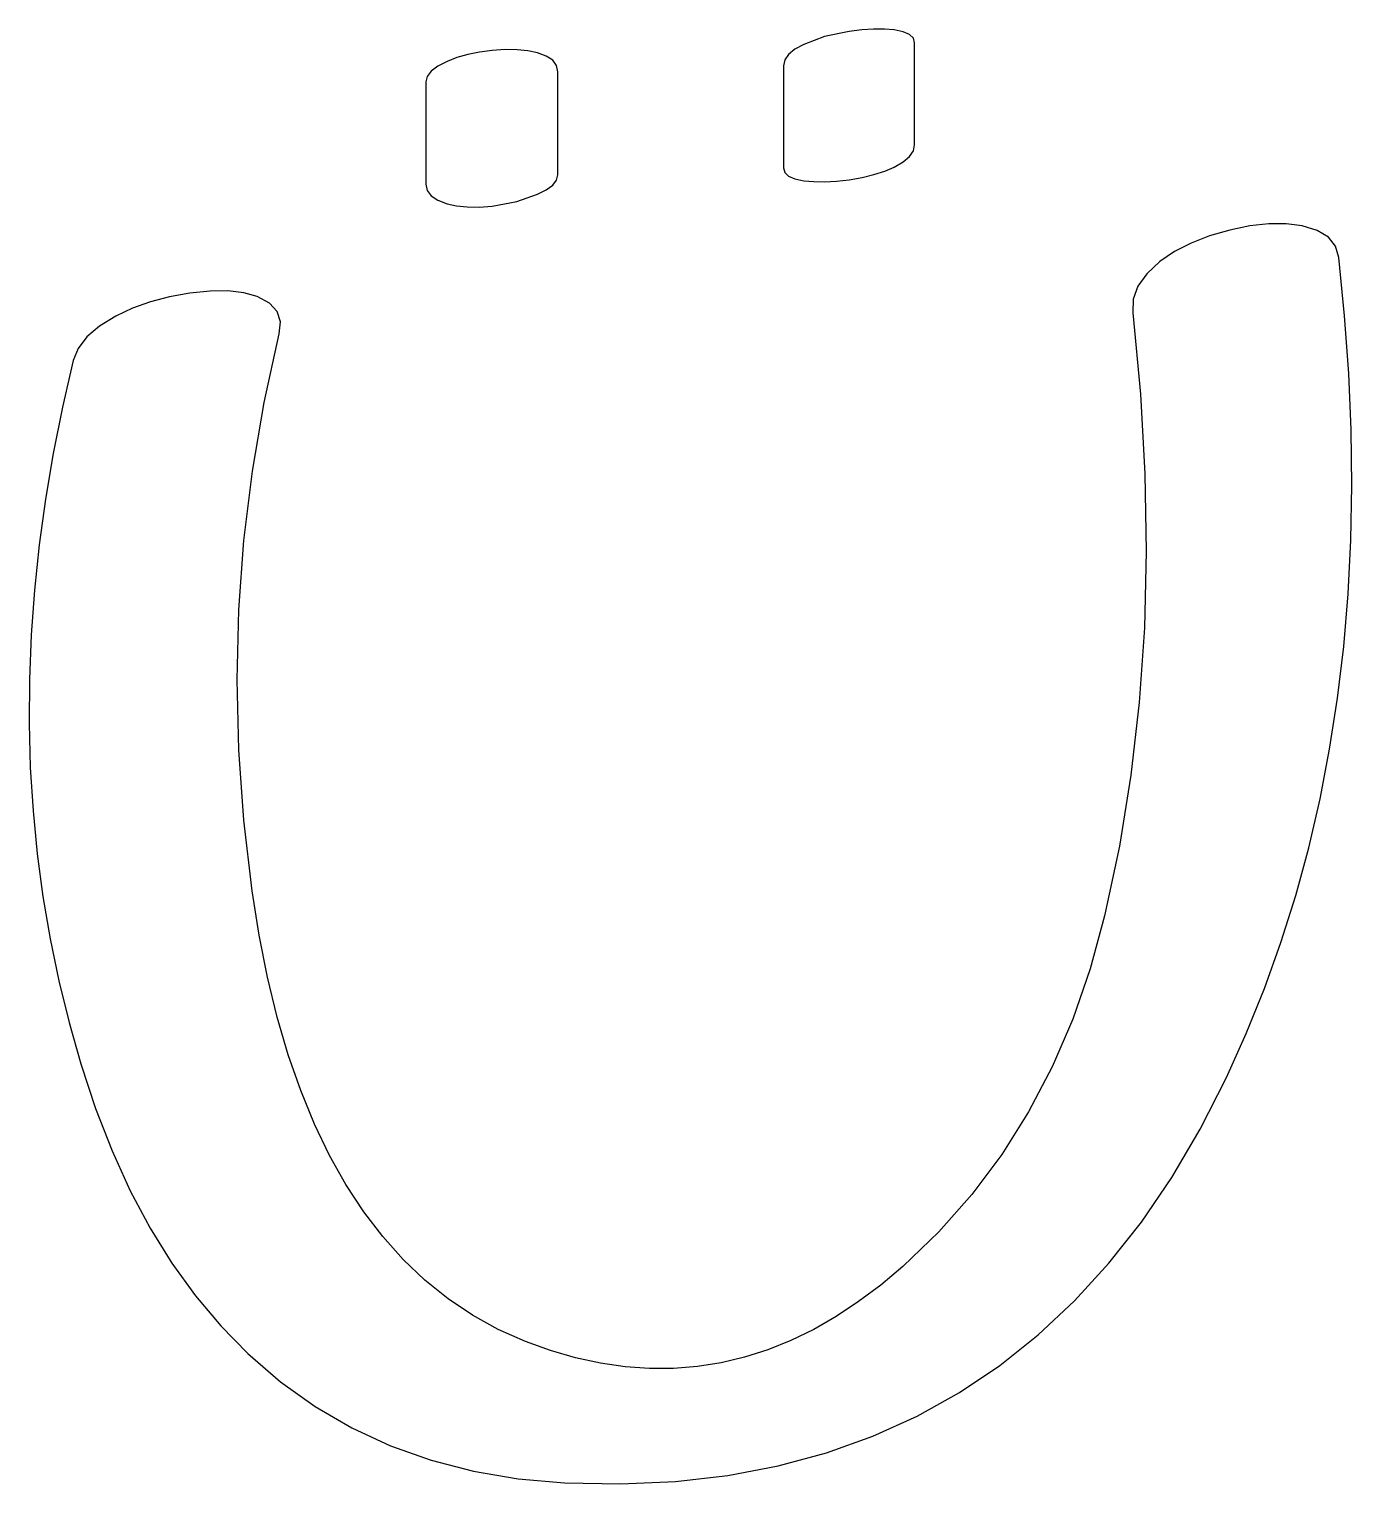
# Model space of a CAD drawing. Extents: x 0 to 21.6, y -0.3 to 23.4.
import ezdxf

# ---------------------------------------------------------------- set-up
doc = ezdxf.new("R2010")
doc.units = 0
doc.layers.get('0').update_dxf_attribs({"linetype": 'CONTINUOUS'})

msp = doc.modelspace()

# ---------------------------------------------------------------- linework, layer by layer
at = {"color": 0}
for p, q in [((12.9757, 23.3229), (12.6389, 23.1944)), ((13.375, 23.4028), (12.9757, 23.3229)), ((13.5824, 23.4306), (13.375, 23.4028)), ((13.7742, 23.4444), (13.5824, 23.4306)), ((13.9504, 23.4444), (13.7742, 23.4444)), ((14.1111, 23.4306), (13.9504, 23.4444)), ((14.2569, 23.4019), (14.1111, 23.4306)), ((14.3611, 23.3576), (14.2569, 23.4019)), ((14.4236, 23.2978), (14.3611, 23.3576)), ((14.4444, 23.2222), (14.4236, 23.2978)), ((7.15625, 23.0313), (6.98004, 22.9801)), ((7.34804, 23.0704), (7.15625, 23.0313)), ((7.55556, 23.0972), (7.34804, 23.0704)), ((7.76818, 23.1103), (7.55556, 23.0972)), ((7.96175, 23.1076), (7.76818, 23.1103)), ((8.13624, 23.0894), (7.96175, 23.1076)), ((8.29167, 23.0556), (8.13624, 23.0894)), ((8.4375, 23.0053), (8.29167, 23.0556)), ((12.3889, 23.0313), (12.3264, 22.9418)), ((12.4931, 23.1156), (12.3889, 23.0313)), ((12.6389, 23.1944), (12.4931, 23.1156)), ((14.4444, 21.5556), (14.4444, 23.2222)), ((6.66749, 22.8386), (6.55897, 22.7569)), ((6.81944, 22.9167), (6.66749, 22.8386)), ((6.98004, 22.9801), (6.81944, 22.9167)), ((8.54167, 22.9375), (8.4375, 23.0053)), ((8.60417, 22.8525), (8.54167, 22.9375)), ((8.625, 22.75), (8.60417, 22.8525)), ((12.3264, 22.9418), (12.3056, 22.8472)), ((12.3056, 22.8472), (12.3056, 21.1806)), ((6.49387, 22.6719), (6.47222, 22.5833)), ((6.47222, 22.5833), (6.47222, 20.9167)), ((6.55897, 22.7569), (6.49387, 22.6719)), ((8.625, 21.0694), (8.625, 22.75)), ((14.2569, 21.2796), (14.3611, 21.3681)), ((14.3611, 21.3681), (14.4236, 21.4601)), ((14.4236, 21.4601), (14.4444, 21.5556)), ((12.3056, 21.1806), (12.3264, 21.105)), ((13.7812, 21.0729), (13.9557, 21.1293)), ((13.9557, 21.1293), (14.1111, 21.1944)), ((14.1111, 21.1944), (14.2569, 21.2796)), ((6.47222, 20.9167), (6.49387, 20.8132)), ((8.4375, 20.8221), (8.54167, 20.8993)), ((8.54167, 20.8993), (8.60417, 20.9818)), ((8.60417, 20.9818), (8.625, 21.0694)), ((12.3264, 21.105), (12.3889, 21.0451)), ((12.3889, 21.0451), (12.4931, 21.0008)), ((12.4931, 21.0008), (12.6389, 20.9722)), ((12.6389, 20.9722), (12.7995, 20.9575)), ((12.7995, 20.9575), (12.9757, 20.9549)), ((12.9757, 20.9549), (13.1675, 20.9644)), ((13.1675, 20.9644), (13.375, 20.9861)), ((13.375, 20.9861), (13.5876, 21.0251)), ((13.5876, 21.0251), (13.7812, 21.0729)), ((6.49387, 20.8132), (6.55897, 20.7254)), ((6.55897, 20.7254), (6.66749, 20.6535)), ((6.66749, 20.6535), (6.81944, 20.5972)), ((7.95486, 20.6319), (8.29167, 20.75)), ((8.29167, 20.75), (8.4375, 20.8221)), ((6.81944, 20.5972), (6.97483, 20.5633)), ((6.97483, 20.5633), (7.14931, 20.5451)), ((7.14931, 20.5451), (7.34289, 20.5425)), ((7.34289, 20.5425), (7.55556, 20.5556)), ((7.55556, 20.5556), (7.95486, 20.6319)), ((19.5833, 20.1667), (19.2518, 20.0721)), ((19.9124, 20.2336), (19.5833, 20.1667)), ((20.2188, 20.2674), (19.9124, 20.2336)), ((20.5026, 20.2683), (20.2188, 20.2674)), ((20.7639, 20.2361), (20.5026, 20.2683)), ((21.0096, 20.1625), (20.7639, 20.2361)), ((18.9514, 19.9549), (18.6822, 19.8151)), ((19.2518, 20.0721), (18.9514, 19.9549)), ((21.191, 20.0524), (21.0096, 20.1625)), ((21.3082, 19.9056), (21.191, 20.0524)), ((18.6822, 19.8151), (18.4444, 19.6528)), ((21.3611, 19.7222), (21.3082, 19.9056)), ((21.4565, 18.7683), (21.3611, 19.7222)), ((18.2292, 19.4549), (18.0833, 19.25)), ((18.4444, 19.6528), (18.2292, 19.4549)), ((18.0833, 19.25), (18.0069, 19.0382)), ((1.98258, 18.9965), (1.69006, 18.8915)), ((2.29422, 19.079), (1.98258, 18.9965)), ((2.625, 19.1389), (2.29422, 19.079)), ((2.95394, 19.1722), (2.625, 19.1389)), ((3.24653, 19.1742), (2.95394, 19.1722)), ((3.50261, 19.1444), (3.24653, 19.1742)), ((3.72222, 19.0833), (3.50261, 19.1444)), ((3.92182, 18.9775), (3.72222, 19.0833)), ((18.0069, 19.0382), (18, 18.8194)), ((1.41667, 18.7639), (1.14925, 18.599)), ((1.69006, 18.8915), (1.41667, 18.7639)), ((4.04856, 18.8403), (3.92182, 18.9775)), ((4.10238, 18.6719), (4.04856, 18.8403)), ((18, 18.8194), (18.1265, 17.4931)), ((21.5239, 17.8301), (21.4565, 18.7683)), ((1.14925, 18.599), (0.944444, 18.4236)), ((4.08333, 18.4722), (4.10238, 18.6719)), ((0.944444, 18.4236), (0.802083, 18.2379)), ((3.83637, 17.355), (4.08333, 18.4722)), ((0.722222, 18.0417), (0.546929, 17.2807)), ((0.802083, 18.2379), (0.722222, 18.0417)), ((21.5632, 16.9076), (21.5239, 17.8301)), ((3.6441, 16.2326), (3.83637, 17.355)), ((18.1265, 17.4931), (18.2004, 16.1944)), ((0.546929, 17.2807), (0.39605, 16.5257)), ((21.5747, 16.001), (21.5632, 16.9076)), ((0.39605, 16.5257), (0.269586, 15.7764)), ((3.50651, 15.105), (3.6441, 16.2326)), ((18.2004, 16.1944), (18.2219, 14.9236)), ((21.5581, 15.1099), (21.5747, 16.001)), ((0.269586, 15.7764), (0.167535, 15.0331)), ((0.167535, 15.0331), (0.089898, 14.2956)), ((3.42361, 13.9722), (3.50651, 15.105)), ((21.5135, 14.2346), (21.5581, 15.1099)), ((18.2219, 14.9236), (18.191, 13.6806)), ((0.089898, 14.2956), (0.036675, 13.5639)), ((21.4408, 13.3751), (21.5135, 14.2346)), ((3.3954, 12.8342), (3.42361, 13.9722)), ((0.036675, 13.5639), (0.007867, 12.8381)), ((18.191, 13.6806), (18.1074, 12.4653)), ((21.3403, 12.5313), (21.4408, 13.3751)), ((0.007867, 12.8381), (0.003472, 12.1181)), ((3.42188, 11.691), (3.3954, 12.8342)), ((18.1074, 12.4653), (17.9713, 11.2778)), ((21.2117, 11.7032), (21.3403, 12.5313)), ((0.003472, 12.1181), (0.023492, 11.404)), ((3.50304, 10.5425), (3.42188, 11.691)), ((21.0551, 10.8909), (21.2117, 11.7032)), ((0.023492, 11.404), (0.067925, 10.6958)), ((17.9713, 11.2778), (17.7828, 10.1181)), ((0.067925, 10.6958), (0.136773, 9.99343)), ((20.8706, 10.0943), (21.0551, 10.8909)), ((3.63889, 9.38889), (3.50304, 10.5425)), ((0.136773, 9.99343), (0.230035, 9.29693)), ((17.7828, 10.1181), (17.5417, 8.98611)), ((20.6581, 9.31342), (20.8706, 10.0943)), ((0.230035, 9.29693), (0.347711, 8.60622)), ((3.75396, 8.66851), (3.63889, 9.38889)), ((20.4174, 8.54829), (20.6581, 9.31342)), ((17.5417, 8.98611), (17.3079, 8.12201)), ((0.347711, 8.60622), (0.4898, 7.92144)), ((3.89085, 7.98292), (3.75396, 8.66851)), ((20.1489, 7.79889), (20.4174, 8.54829)), ((17.3079, 8.12201), (17.0235, 7.3004)), ((0.4898, 7.92144), (0.656304, 7.24251)), ((4.04953, 7.33214), (3.89085, 7.98292)), ((19.8524, 7.06521), (20.1489, 7.79889)), ((0.656304, 7.24251), (0.847222, 6.56944)), ((4.23004, 6.71619), (4.04953, 7.33214)), ((17.0235, 7.3004), (16.6882, 6.52132)), ((19.5278, 6.34722), (19.8524, 7.06521)), ((4.43235, 6.1351), (4.23004, 6.71619)), ((0.847222, 6.56944), (1.08718, 5.83946)), ((16.6882, 6.52132), (16.3021, 5.78478)), ((19.0982, 5.50435), (19.5278, 6.34722)), ((4.65647, 5.58882), (4.43235, 6.1351)), ((1.08718, 5.83946), (1.35585, 5.14936)), ((16.3021, 5.78478), (15.8653, 5.09076)), ((4.9024, 5.07736), (4.65647, 5.58882)), ((18.636, 4.71875), (19.0982, 5.50435)), ((1.35585, 5.14936), (1.65315, 4.49918)), ((5.17014, 4.60069), (4.9024, 5.07736)), ((15.8653, 5.09076), (15.3776, 4.43929)), ((5.45969, 4.1589), (5.17014, 4.60069)), ((18.1411, 3.99046), (18.636, 4.71875)), ((1.65315, 4.49918), (1.97917, 3.88894)), ((15.3776, 4.43929), (14.8392, 3.83035)), ((5.77106, 3.75196), (5.45969, 4.1589)), ((1.97917, 3.88894), (2.33376, 3.31862)), ((14.8392, 3.83035), (14.25, 3.26389)), ((17.6136, 3.31944), (18.1411, 3.99046)), ((6.10422, 3.37983), (5.77106, 3.75196)), ((6.45921, 3.04254), (6.10422, 3.37983)), ((2.33376, 3.31862), (2.71701, 2.78825)), ((14.25, 3.26389), (13.8922, 2.96294)), ((17.0535, 2.70574), (17.6136, 3.31944)), ((6.83599, 2.74007), (6.45921, 3.04254)), ((13.8922, 2.96294), (13.531, 2.69189)), ((2.71701, 2.78825), (3.1289, 2.29779)), ((7.2346, 2.47244), (6.83599, 2.74007)), ((13.531, 2.69189), (13.1661, 2.45079)), ((16.4607, 2.14931), (17.0535, 2.70574)), ((7.655, 2.23964), (7.2346, 2.47244)), ((13.1661, 2.45079), (12.7977, 2.23964)), ((3.1289, 2.29779), (3.56944, 1.84722)), ((8.09722, 2.04167), (7.655, 2.23964)), ((12.7977, 2.23964), (12.4257, 2.05843)), ((15.8351, 1.65018), (16.4607, 2.14931)), ((8.50862, 1.89344), (8.09722, 2.04167)), ((12.0501, 1.90717), (11.6709, 1.78586)), ((12.4257, 2.05843), (12.0501, 1.90717)), ((3.56944, 1.84722), (4.10281, 1.38585)), ((8.91644, 1.77518), (8.50862, 1.89344)), ((9.32069, 1.68685), (8.91644, 1.77518)), ((9.72136, 1.62847), (9.32069, 1.68685)), ((11.2882, 1.69444), (10.9019, 1.63303)), ((11.6709, 1.78586), (11.2882, 1.69444)), ((10.1184, 1.60004), (9.72136, 1.62847)), ((10.5119, 1.60157), (10.1184, 1.60004)), ((10.9019, 1.63303), (10.5119, 1.60157)), ((15.1771, 1.20833), (15.8351, 1.65018)), ((4.10281, 1.38585), (4.66835, 0.980903)), ((14.4863, 0.823839), (15.1771, 1.20833)), ((4.66835, 0.980903), (5.266, 0.632379)), ((13.7628, 0.496582), (14.4863, 0.823839)), ((5.266, 0.632379), (5.89578, 0.340278)), ((13.0066, 0.226617), (13.7628, 0.496582)), ((5.89578, 0.340278), (6.55767, 0.104601)), ((6.55767, 0.104601), (7.25168, -0.074653)), ((11.3964, -0.141439), (12.2178, 0.013943)), ((12.2178, 0.013943), (13.0066, 0.226617)), ((7.25168, -0.074653), (7.97781, -0.197483)), ((7.97781, -0.197483), (8.73611, -0.263889)), ((10.5423, -0.239529), (11.3964, -0.141439)), ((8.73611, -0.263889), (9.65549, -0.280328)), ((9.65549, -0.280328), (10.5423, -0.239529))]:
    msp.add_line(p, q, dxfattribs=at)

doc.saveas('drawing.dxf')
